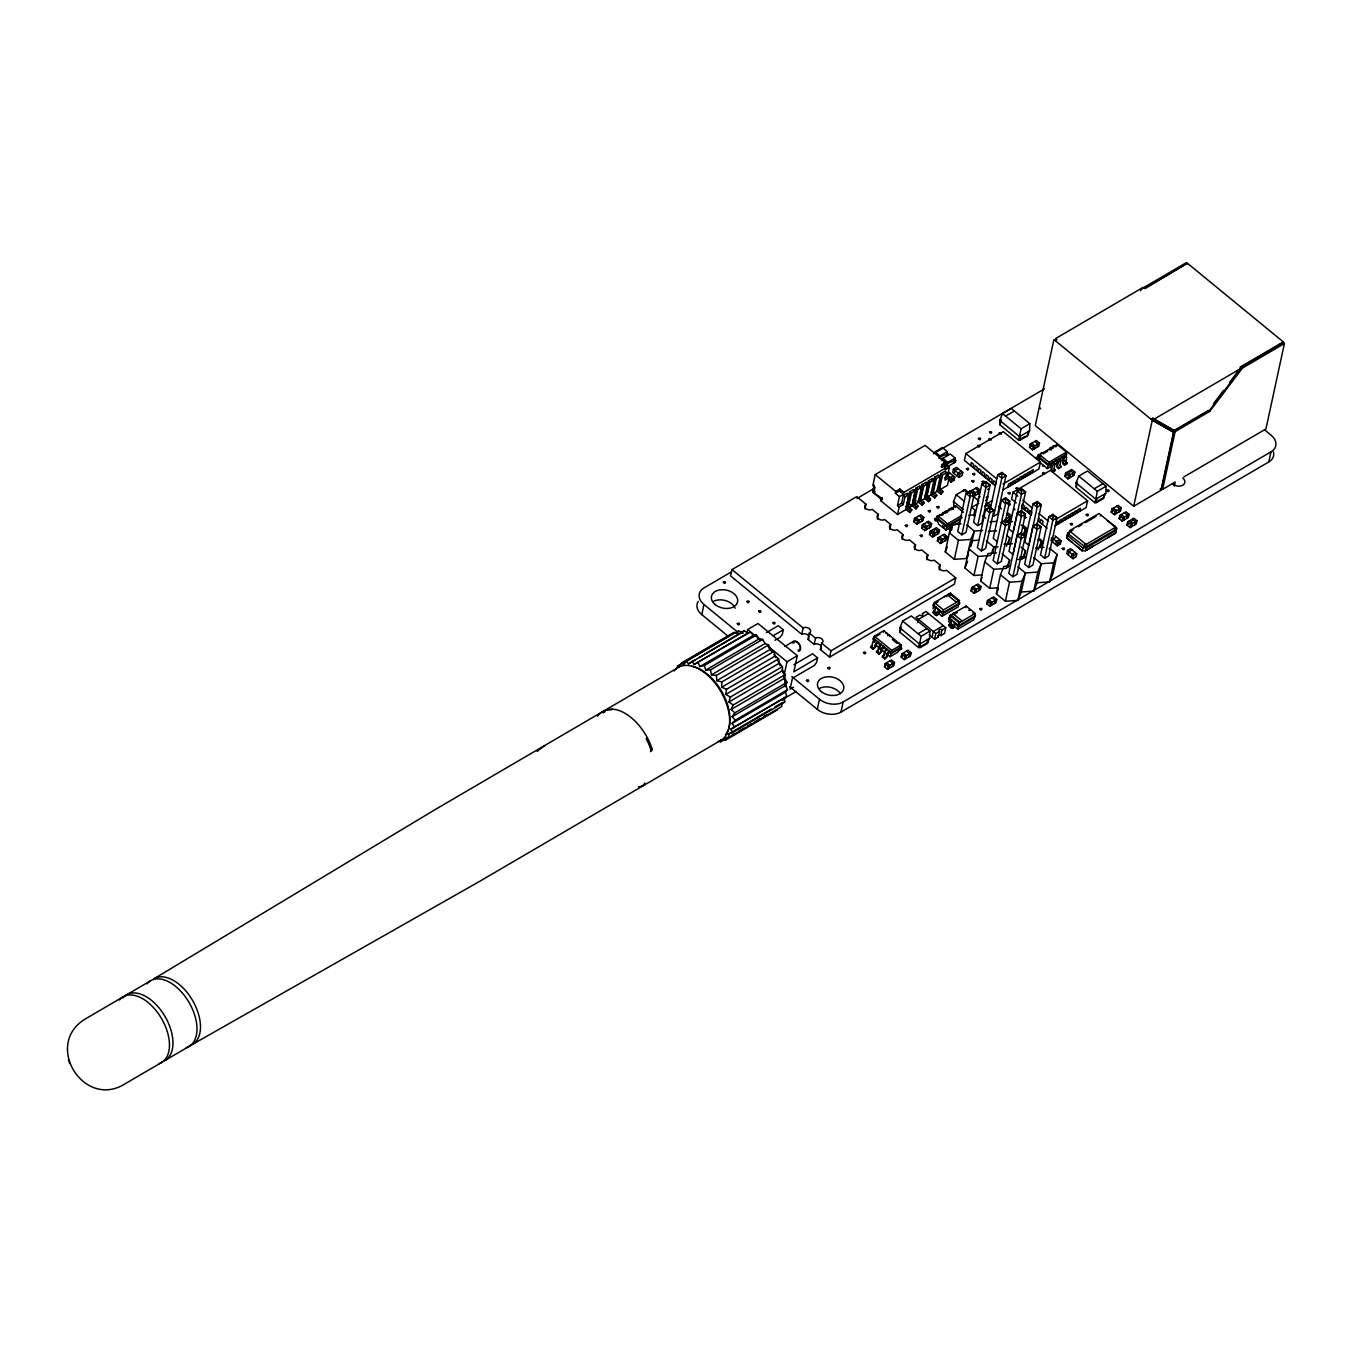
<?xml version="1.0" encoding="UTF-8"?>
<svg xmlns="http://www.w3.org/2000/svg" width="1352" height="1352" viewBox="0 0 1352 1352"><rect width="100%" height="100%" fill="white"/><g stroke="black" fill="none" stroke-linecap="round" stroke-linejoin="round"><path stroke-width="1.5" d="M944.338 596.891L945.285 595.843L946.924 596.688M1040.195 407.881L1040.533 408.828M1044.758 473.741C1043.761 470.192 1040.246 475.025 1044.42 474.113M1053.394 447.005L1054.34 445.974L1055.963 446.819M778.617 658.83L726.531 689.283L721.681 687.255L721.816 681.966L773.902 651.529L775.321 655.906L778.617 658.83L779.411 663.105L782.453 666.62L782.588 670.609L785.275 674.563L784.735 678.129L786.948 682.371L785.749 685.38L732.108 716.746L735.336 720.193L787.422 689.757L785.749 685.38M1059.782 461.1L1058.869 458.598L1059.681 459.274A2.231 1.301 59.7 0 1 1060.728 461.742L1060.053 464.919M1065.697 457.635L1064.801 455.134L1065.613 455.81A2.231 1.301 59.7 0 1 1066.643 458.277L1065.967 461.522M970.06 610.394L968.742 610.208M947.329 451.602C948.479 456.52 943.172 453.41 939.032 458.396L939.944 455.928L947.329 451.602L942.378 447.546L934.992 451.855L939.944 455.928M955.188 458.058C956.337 462.959 951.031 459.849 946.89 464.834L946.687 465.781L947.803 462.367L955.188 458.058L950.236 454.002L940.941 459.477M920.847 646.408L927.455 642.538L929.652 638.245L929.923 631.147L911.366 615.92L902.629 621.024L899.874 627.852L900.162 632.415L918.718 647.642L919.985 644.329M1019.898 436.865L1019.881 440.329L1027.368 435.952L1029.565 430.798L1029.818 423.683L1011.262 408.473L1002.542 413.577L999.787 420.387L1000.074 424.95L1018.631 440.177L1025.238 436.324M1105.801 493.311L1106.054 486.213L1087.498 470.986L1078.761 476.09L1076.006 482.917L1076.293 487.48L1094.867 502.707L1103.587 497.604L1105.801 493.311L1095.813 499.158L1094.867 502.707M787.422 689.757L785.63 692.072L786.678 696.415L784.363 697.97L784.751 702.094L781.98 702.82L781.71 706.589L729.624 737.026L724.959 737.82L725.585 740.152L777.67 709.699M1005.466 519.962L1009.572 523.325L1005.432 525.742L1001.325 522.379L1005.466 519.962L1005.432 525.742L997.184 563.852L993.095 560.488L1005.584 503.603L1005.618 497.823L1001.477 500.24L993.23 538.35L997.337 541.713M1021.47 488.579L1021.436 494.359L1013.206 532.468L1009.099 529.105L1017.346 490.996L1021.47 488.579L1025.576 491.942L1021.233 512.002M1021.335 510.718L1021.301 516.498L1013.054 554.607L1008.947 551.244L1017.194 513.135L1021.335 510.718L1025.424 514.081L1021.098 534.141M1037.187 501.457L1037.153 507.253L1028.923 545.363L1024.816 542L1033.063 503.873L1037.187 501.457L1041.293 504.82L1036.95 524.897M1052.904 514.351L1052.87 520.131L1044.64 558.258L1040.533 554.895L1048.78 516.768L1052.904 514.351L1057.011 517.715L1048.763 555.841L1044.64 558.258M782.453 666.62L730.384 697.057L725.77 694.455L726.531 689.283M950.186 531.42L950.878 528.176A2.231 1.301 59.7 0 0 949.831 525.708L949.019 525.032L949.831 532.35M1051.619 469.904L1052.295 466.66A2.231 1.301 59.7 0 0 1051.264 464.209L1050.453 463.516L1051.535 471.121M1054.121 468.451L1054.797 465.206A2.231 1.301 59.7 0 0 1053.766 462.739L1052.938 462.063L1052.735 463.009M1057.551 466.44L1058.227 463.195A2.231 1.301 59.7 0 0 1057.196 460.745L1056.368 460.052L1056.166 460.998C1059.207 462.705 1054.408 467.184 1058.548 468.536L1061.033 467.082L1060.137 465.223M1063.466 462.975L1064.159 459.731A2.231 1.301 59.7 0 0 1063.111 457.28L1062.3 456.587L1062.097 457.534C1065.139 459.241 1060.374 463.719 1064.463 465.071L1066.965 463.618L1066.069 461.759M1065.038 460.728L1066.965 463.618M887.064 633.97L887.098 633.801A2.231 0.963 -50.6 0 0 886.05 633.226L885.881 633.311M889.548 635.998L889.565 635.829A2.231 0.963 -50.6 0 0 888.517 635.254L887.689 635.727M898.827 643.62L898.843 643.451A2.231 0.963 -50.6 0 0 897.796 642.876M900.635 648.707L901.328 645.479A2.231 0.963 -50.6 0 0 900.28 644.904L899.452 645.377M933.978 611.053L936.176 607.149L935.297 608.738M937.697 614.112C940.789 603.685 938.93 622.309 933.117 612.54L933.809 611.307M949.696 623.948L951.892 620.044L951.335 621.21M953.413 626.99C956.557 616.495 954.63 635.271 948.834 625.435L949.527 624.202M933.032 608.822L934.401 602.502L950.405 593.139L959.481 600.575L943.459 609.938L942.091 616.275L936.801 611.898M975.198 613.47L959.176 622.833L957.808 629.153L948.749 621.717L950.118 615.397L966.122 606.034L975.198 613.47L973.829 619.808L957.808 629.153M874.152 642.318L873.172 638.955L874.389 636.184L883.769 630.691L901.125 644.938L891.745 650.413L890.106 656.683L876.181 645.259M961.559 515.619L947.566 523.799L945.927 530.068L938.508 523.985L937.037 518.948L938.254 516.177L955.746 505.935L963.503 512.307M1066.474 452.075L1048.983 462.3L1047.361 468.569L1039.925 462.468L1038.471 457.449L1039.671 454.661L1057.179 444.436L1066.474 452.075L1066.458 454.982L1064.125 457.956M929.923 631.147L921.185 636.251L918.718 647.642M973.693 515.822L974.826 509.941L971.733 507.406L978.713 503.333M1029.818 423.683L1021.098 428.804L1018.631 440.177M1106.054 486.213L1097.317 491.317L1095.813 499.158L1076.006 482.917L1077.257 482.174M603.347 712.977L603.752 711.101M604.581 712.25L604.986 710.375A42.233 24.623 59.7 0 1 652.137 749.059L651.732 750.935M650.481 751.661L650.887 749.785A42.233 24.623 59.7 0 0 646.205 738.682L647.456 737.955M638.381 786.83A42.233 24.623 59.7 0 0 643.13 785.664L644.786 783.062M727.815 635.964L701.789 614.619L703.97 604.496A16.934 11.61 12.2 0 1 704.071 587.866L731.381 571.913M731.973 569.598L803.139 627.97A4.445 3.042 12.2 0 1 809.341 628.68A4.445 3.042 12.2 0 1 809.324 633.057L815.51 638.127A4.445 3.042 12.2 0 1 821.729 638.837A4.445 3.042 12.2 0 1 821.695 643.197L820.326 649.518L829.604 657.14L954.377 584.182L955.746 577.862L946.468 570.257A4.445 3.042 12.2 0 1 940.248 569.53A4.445 3.042 12.2 0 1 940.282 565.17L934.097 560.1A4.445 3.042 12.2 0 1 927.878 559.39A4.445 3.042 12.2 0 1 927.911 555.03L921.709 549.943A4.445 3.042 12.2 0 1 915.507 549.233A4.445 3.042 12.2 0 1 915.524 544.873L909.338 539.803A4.445 3.042 12.2 0 1 903.136 539.093A4.445 3.042 12.2 0 1 903.153 534.716L896.967 529.646A4.445 3.042 12.2 0 1 890.748 528.936A4.445 3.042 12.2 0 1 890.782 524.576L884.597 519.489A4.445 3.042 12.2 0 1 878.377 518.779A4.445 3.042 12.2 0 1 878.411 514.419L872.209 509.349A4.445 3.042 12.2 0 1 866.007 508.639A4.445 3.042 12.2 0 1 866.024 504.262L856.745 496.657L731.973 569.598L730.604 575.935L801.77 634.308A4.445 3.042 12.2 0 1 809.104 636.522M746.845 633.547L747.724 629.525L758.016 623.509L797.308 655.737L793.827 671.809L817.588 657.9L812.586 653.793L793.911 664.711M766.415 632.618L778.296 625.672L783.315 629.778L782.335 634.341L780.053 637.333L775 640.29M783.535 677.825L786.999 661.753L797.308 655.737M801.77 634.308L803.139 627.97M821.492 646.678A4.445 3.042 12.2 0 0 814.141 644.448L807.955 639.378L809.324 633.057M814.141 644.448L815.51 638.127M817.588 657.9L816.608 662.463L814.327 665.454L792.424 678.248L790.075 689.131L793.455 687.171M1273.449 451.872A16.934 11.61 12.2 0 1 1268.818 461.945L840.978 712.082A16.934 11.61 12.2 0 1 817.301 709.361L819.481 699.237L791.833 676.558M829.604 657.14L830.973 650.819L955.746 577.862M865.01 509.011L866.024 504.262M941.55 466.271L945.285 464.074L945.69 462.266L925.123 445.399L875.217 474.586L872.834 485.655L874.997 487.43L873.899 492.483L881.014 498.33L880.541 500.544L897.559 514.487L905.756 509.704L909.676 491.824L913.597 489.525L915.27 490.911L911.349 493.193L908.071 508.352M881.014 498.33L882.264 497.587L881.808 499.682L872.648 492.162L874.203 485.013M873.122 491.824L873.916 488.19M874.051 488.224L872.648 492.162M877.38 519.168L878.411 514.419M840.978 712.082L843.158 701.958L1270.998 451.822A16.934 11.61 12.2 0 0 1271.1 435.209L1264.593 429.868M899.452 496.59L903.558 494.19L903.947 492.382L899.874 489.035L895.784 491.435L895.379 493.26L899.452 496.59L897.508 505.547L899.198 506.915L897.559 514.487M889.751 529.308L890.782 524.576M899.114 491.148L900.584 491.756M895.362 493.345L899.486 490.86L899.874 489.035M897.508 505.547L901.615 503.147L903.254 495.576L907.361 493.176L909.034 494.545L904.927 496.945L903.288 504.516L899.198 506.915M874.541 647.405L875.2 644.397A2.231 0.963 -50.6 0 1 876.89 642.065L877.718 641.575L875.302 647.355L873.054 649.264L870.57 647.236L871.888 645.631M872.074 645.36L872.767 642.183A2.231 0.963 -50.6 0 1 874.406 640.037L875.234 639.53L873.662 641.761M873.054 649.264L874.372 647.659M905.739 509.248L909.778 512.56L910.149 510.853L906.296 506.763L908.612 496.083L910.302 495.085L908.933 493.97L907.243 494.95L908.612 496.083M906.296 506.763L907.986 505.783L910.302 495.085M880.406 652.272L881.115 649.028A2.231 0.963 -50.6 0 1 882.755 646.881L883.583 646.391L881.183 652.171L878.935 654.081L876.451 652.053L877.769 650.447M907.75 508.521L907.986 505.783M877.955 650.194L878.648 647A2.231 0.963 -50.6 0 1 880.287 644.853L881.115 644.363L878.884 649.67M902.122 539.465L903.153 534.716M878.935 654.081L880.253 652.492M910.623 504.499L916.014 508.91L916.386 507.203L912.532 503.113L914.848 492.432L916.538 491.435L915.169 490.32L913.479 491.3M909.372 507.575L911.992 506.054L915.912 488.173L919.833 485.875L921.506 487.261L918.228 502.403L914.307 504.702M906.601 507.017L908.291 506.037L911.839 509.856L909.778 512.56M912.532 503.113L914.222 502.133L916.538 491.435M914.374 503.164L914.222 502.133M914.712 502.809L917.586 489.542L921.506 487.261M886.287 657.089L886.996 653.861A2.231 0.963 -50.6 0 1 888.636 651.698L889.464 651.208L887.047 657.004L884.799 658.914L882.332 656.886L883.65 655.281M883.819 655.01L884.529 651.833A2.231 0.963 -50.6 0 1 886.168 649.67L886.996 649.18L885.425 651.41M913.766 521.602L914.459 518.441L920.695 514.791L923.788 517.343L923.095 520.503L916.859 524.153L913.766 521.602L915.338 520.689M921.32 488.309L922.148 484.523L926.069 482.225L927.742 483.61L924.464 498.753L920.543 501.051M884.799 658.914L886.118 657.309M912.837 503.367L914.543 502.386L918.076 506.206L916.014 508.91M916.859 500.848L922.25 505.276L922.622 503.552L918.768 499.48L920.458 498.482L922.774 487.785L921.405 486.669L919.715 487.666L921.084 488.782L922.774 487.785M884.495 666.789L885.188 663.629L891.424 659.979L894.517 662.514L893.824 665.674L887.588 669.324L884.495 666.789L886.202 665.252M920.239 501.237L923.822 485.909L927.742 483.61M916.859 524.153L917.552 520.976L923.788 517.343M918.431 523.241L919.106 520.064L916.014 517.529M887.588 669.324L888.281 666.164L894.517 662.514M926.745 488.461L928.385 480.873L932.305 478.591L933.978 479.96L930.058 482.258L926.779 497.401L930.717 495.102L934.621 477.239L938.542 474.941L940.215 476.31L936.294 478.608L933.438 491.858M920.458 498.482L924.312 502.572L922.25 505.276M914.51 549.622L915.524 544.873M889.16 668.412L889.836 665.252L886.743 662.717M924.447 498.313L928.503 501.626L928.858 499.902L925.005 495.829L926.712 494.832L929.01 484.151L927.641 483.019L925.951 484.016M926.847 495.88L926.712 494.832M921.54 521.416L922.233 518.255L919.14 515.703M921.625 528.057L922.317 524.897L928.554 521.247L931.646 523.782L930.953 526.942L924.717 530.592L921.625 528.057L923.196 527.145M892.269 666.587L892.962 663.426L889.869 660.891M928.503 501.626L930.548 498.922L927.016 495.085L925.326 496.083M930.683 494.663L934.739 497.975L935.111 496.252L931.258 492.179L932.948 491.182L935.246 480.501L933.894 479.368L932.204 480.366L933.556 481.481L935.246 480.501M924.717 530.592L925.41 527.432L931.646 523.782M933.083 492.229L932.948 491.182M900.364 646.222L899.942 649.856L901.649 649.061L900.618 647.101M926.289 529.68L926.965 526.519L923.872 523.985M890.106 656.683L897.593 652.306L901.108 647.845L901.125 644.938M901.142 657.055L901.818 653.895L908.054 650.261L911.147 652.796L910.471 655.957L904.234 659.607L901.142 657.055L902.697 656.159M945.285 464.074L949.357 467.403L947.431 476.36L949.104 477.746L944.997 480.146L946.637 472.558L944.963 471.189L940.857 473.589L936.953 491.469L933.015 493.75M929.399 527.855L930.091 524.694L926.999 522.159M937.257 491.283L937.798 488.782L939.488 487.802L943.037 491.621L940.975 494.325L936.936 491.013M931.562 492.432L933.252 491.435L936.801 495.271L934.739 497.975M940.975 494.325L941.347 492.618L937.494 488.528L939.184 487.548L941.499 476.85L940.13 475.735L938.44 476.715L939.809 477.831L941.499 476.85M938.947 490.286L939.184 487.548M929.483 534.496L930.176 531.336L936.412 527.686L939.505 530.221L938.812 533.398L932.576 537.031L929.483 534.496L931.055 533.584M946.637 472.558L942.53 474.958L939.268 490.117L947.465 485.317L949.104 477.746M904.234 659.607L904.911 656.43L911.147 652.796M936.987 518.357L937.189 517.393L934.486 519.81C937.849 524.475 936.159 514.825 938.913 517.85L937.037 518.948L946.941 527.077L960.664 519.05M945.69 462.266L941.583 464.649L945.656 467.995L945.251 469.803L949.357 467.403M926.881 559.762L927.911 555.03M905.789 658.694L906.482 655.534L903.389 652.982M935.973 519.692L936.666 516.515A2.231 1.301 59.7 0 1 938.288 516.244L938.474 516.38M932.576 537.031L933.269 533.871L939.505 530.221M934.3 531.133L934.857 528.598L937.95 531.133L937.257 534.31M934.147 536.119L934.823 532.958L931.731 530.423M908.916 656.869L909.592 653.709L906.499 651.157M917.738 622.714L918.464 619.351L928.452 613.504M953.904 460.762L953.751 459.122M942.902 514.892L943.104 513.929L940.62 515.399M937.342 540.952L938.034 537.792L944.271 534.141L947.363 536.676L946.67 539.837L940.434 543.487L937.342 540.952L938.913 540.039M953.43 469.195L952.754 472.355L958.94 477.442L962.049 475.617L962.742 472.44L956.557 467.37L953.43 469.195L959.616 474.265L958.94 477.442M953.261 475.803L950.152 477.628L949.459 480.805L951.014 482.072L951.69 478.895L954.816 477.087L948.631 472M947.144 466.896L955.458 462.046L955.644 460.322L954.782 460.846M954.292 473.623L954.985 470.462L958.095 468.637M940.434 543.487L941.127 540.327L947.363 536.676M951.014 482.072L954.14 480.247L954.816 477.087M942.006 542.575L942.682 539.414L939.589 536.879M919.343 647.27L920.306 642.842M957.385 476.157L958.078 472.997L961.188 471.172M945.116 540.749L945.808 537.589L942.716 535.054M939.251 569.919L940.282 565.17M953.261 509.467L952.636 507.862A2.231 1.301 59.7 0 0 951.014 508.132L950.963 508.284M1003.116 489.897L1038.944 468.941L1040.432 462.114L1003.302 431.66L965.869 453.545L964.398 460.373L995.207 485.655L995.866 482.613L993.636 480.788L992.976 483.83M968.15 555.131L966.781 558.46L954.326 559.356L945.268 551.92L949.374 532.857L952.788 524.508L961.086 523.917M927.472 639.952L927.455 643.4L919.968 647.777M951.554 530.221L952.366 526.418M927.455 643.4L928.418 638.972M932.086 637.215L933.319 631.519L943.307 625.689M936.818 615.582L937.511 614.349M970.702 465.561L971.361 462.519L973.592 464.344L972.933 467.386M929.128 634.781L934.57 639.242L935.804 633.564L939.539 631.367A1.774 1.217 12.2 0 1 939.556 629.626A1.774 1.217 12.2 0 1 942.04 629.914L945.775 627.717L925.985 611.476L922.233 613.673A1.774 1.217 12.2 0 1 922.233 615.413A1.774 1.217 12.2 0 1 919.732 615.126L915.997 617.306L935.804 633.564M954.326 559.356L958.45 540.31L949.374 532.857M974.42 468.603L975.079 465.561L977.31 467.386L976.651 470.428M934.57 639.242L938.305 637.062L939.539 631.367M961.83 534.851L970.06 496.725L970.094 490.945L965.97 493.362L957.723 531.488L961.83 534.851L965.97 532.434L974.201 494.308L970.094 490.945M938.305 637.062A1.774 1.217 12.2 0 1 938.322 635.322A1.774 1.217 12.2 0 1 940.806 635.609L942.04 629.914M978.138 471.645L978.78 468.603L981.011 470.428L980.352 473.47M973.761 493.632L973.085 496.792L979.321 493.142L980.014 489.982L976.921 487.447L970.668 491.097L973.761 493.632L980.014 489.982M945.775 627.717L944.541 633.412L940.806 635.609M974.64 495.88L975.333 492.719L972.24 490.185M981.839 474.687L982.498 471.645L984.729 473.487L984.07 476.512M977.766 494.055L978.442 490.894L975.35 488.359M977.851 500.713L978.527 497.536L980.099 496.623M966.781 558.46L970.905 539.414L974.302 531.066L982.617 530.457M982.279 574.887L973.964 575.479L964.906 568.026L969.029 548.963L972.426 540.631L978.662 540.175M952.535 628.477L953.228 627.243M985.557 477.729L986.216 474.704L988.447 476.529L987.788 479.554M971.006 546.309L974.302 531.066L966.748 524.846M942.091 616.275L958.112 606.913L959.481 600.575M977.699 525.607L985.929 487.48L985.963 481.701L981.839 484.117L973.592 522.244L977.699 525.607L981.822 523.19L990.07 485.064L985.963 481.701M989.275 480.788L989.918 477.746L992.148 479.571L991.489 482.613M973.964 575.479L978.087 556.416L969.029 548.963M971.006 590.824L971.699 587.664L977.935 584.013L981.028 586.548L980.335 589.709L974.099 593.359L971.006 590.824L972.696 589.269M981.467 550.957L989.715 512.847L989.748 507.068L985.608 509.484L977.378 547.594L981.467 550.957L985.608 548.54L993.855 510.431L989.748 507.068M990.323 508.977L997.692 474.873L1001.832 472.456L1005.939 475.82L997.692 513.946L993.551 516.363L1001.798 478.236L1001.832 472.456M974.099 593.359L974.792 590.199L981.028 586.548M975.654 592.446L976.347 589.286L973.254 586.751M997.996 587.765L989.681 588.373L980.622 580.921L984.746 561.857L988.143 553.509L996.458 552.917M978.78 590.621L979.456 587.461L976.364 584.926M992.723 552.883L993.957 547.171L986.402 540.969M1007.882 487.109L1008.541 484.067L1010.789 482.765L1010.13 485.79M1019.881 440.329L1020.219 435.395M1011.634 484.929L1012.276 481.887L1014.524 480.568L1013.865 483.61M989.681 588.373L993.804 569.31L984.746 561.857M986.723 603.719L987.416 600.542L993.652 596.908L996.745 599.443L996.052 602.603L989.816 606.254L986.723 603.719L988.278 602.806M1005.381 521.247L1009.707 501.186L1005.618 497.823M1005.432 522.852L1005.82 521.078L1009.572 523.325L1001.325 561.435L997.184 563.852M1006.209 521.044L1006.767 518.509M1055.033 525.793L1086.095 507.625L1087.583 500.781L1050.453 470.344L1013.02 492.212L1011.549 499.057L1016.282 502.927M1015.369 482.732L1016.028 479.69L1018.276 478.388L1017.617 481.413M989.816 606.254L990.509 603.093L996.745 599.443M1009.2 519.844L1009.876 516.684L1006.784 514.149L1008.355 513.236L1011.448 515.771L1010.755 518.931L1006.074 521.669M1027.368 435.952L1028.314 431.525M991.371 605.341L992.064 602.181L988.971 599.629M1019.121 480.552L1019.763 477.51L1022.011 476.191L1021.351 479.233M1017.836 566.741L1025.391 572.961L1021.267 592.024L1017.87 600.356L1005.398 601.268L996.339 593.815L1000.463 574.752L1003.86 566.403L1010.096 565.964M994.497 603.516L995.173 600.356L992.081 597.821M1008.575 543.639L1009.809 537.927L1006.801 535.443M1022.856 478.355L1023.515 475.312L1025.762 474.011L1025.103 477.036M1029.48 447.326L1030.173 444.166L1036.409 440.515L1039.502 443.067L1038.809 446.228L1032.573 449.861L1029.48 447.326L1031.052 446.413M1021.436 491.469L1021.825 489.694L1025.576 491.942L1021.436 494.359L1017.346 490.996L1021.825 489.694M1026.607 476.174L1027.25 473.132L1029.497 471.814L1028.838 474.856M1032.573 449.861L1033.266 446.701L1039.502 443.067M1008.017 567.688L1009.674 560.066L1002.119 553.864M1034.145 448.965L1034.821 445.788L1031.728 443.253M1021.301 513.608L1021.673 511.833L1025.424 514.081L1021.301 516.498L1017.194 513.135L1021.673 511.833M1030.342 473.977L1031.001 470.935L1033.249 469.634L1032.59 472.659M1023.802 509.096L1024.461 506.07L1022.23 504.245L1021.571 507.27L1031.221 515.197L1031.88 512.154L1029.649 510.329L1028.99 513.371M1037.254 447.14L1037.947 443.963L1034.855 441.428M1035.919 458.294L1038.606 455.894L1039.485 457.737M1005.398 601.268L1009.522 582.205L1000.463 574.752M1025.289 510.312L1025.931 507.287L1028.162 509.113L1027.503 512.154M1037.39 458.176L1038.099 454.999A2.231 1.301 59.7 0 1 1039.722 454.728L1039.891 454.863M1012.902 576.746L1021.149 538.637L1021.183 532.84L1017.042 535.274L1008.812 573.383L1012.902 576.746L1017.042 574.33L1025.289 536.22L1021.183 532.84M1024.444 534.395L1025.678 528.683L1021.149 524.965M1027.165 528.666L1025.593 529.578L1022.501 527.043L1024.072 526.131L1027.165 528.666L1026.472 531.826L1024.917 532.739M1023.886 558.444L1025.526 550.822L1020.997 547.087M1037.153 504.364L1037.542 502.572L1041.293 504.82L1037.153 507.253L1033.063 503.873L1037.542 502.572M1050.267 449.912L1050.47 448.965L1051.518 449.827M1017.87 600.356L1021.977 581.309L1025.391 572.961L1037.846 572.065L1041.243 563.716L1053.715 562.821L1057.112 554.472L1049.558 548.253M1039.299 518.238L1038.64 521.28L1047.09 528.21M1028.771 567.502L1037.018 529.376L1037.052 523.596L1032.911 526.012L1024.664 564.139L1028.771 567.502L1032.911 565.085L1041.141 526.959L1037.052 523.596M1040.127 522.497L1040.786 519.472L1043.017 521.297L1042.358 524.322M1055.321 469.6L1052.617 472L1055.118 470.547L1054.222 468.688M1040.161 547.29L1041.395 541.577L1038.387 539.093M1042.882 541.56L1042.189 544.721L1040.634 545.633L1041.31 542.473L1042.882 541.56L1039.789 539.009L1038.218 539.921M1058.548 468.536L1061.252 466.136M1021.267 592.024L1033.722 591.111L1037.846 572.065M1033.722 591.111L1037.136 582.763L1041.243 563.716L1033.705 557.497M1052.87 517.258L1053.259 515.467L1057.011 517.715L1052.87 520.131L1048.78 516.768L1053.259 515.467M1064.463 465.071L1067.167 462.671M1064.852 476.343L1065.528 473.183L1071.764 469.533L1074.857 472.068L1074.181 475.228L1067.945 478.878L1064.852 476.343L1066.407 475.431M1052.6 542.017L1053.276 538.856L1056.402 537.031M1057.281 524.475L1057.94 521.433L1055.692 522.751M1067.945 478.878L1068.621 475.718L1074.857 472.068M1058.785 523.596L1059.427 520.554L1061.675 519.252L1061.016 522.278M1069.669 472.963L1070.209 470.445L1073.302 472.98L1072.626 476.141M1069.5 477.966L1070.192 474.805L1067.083 472.27M1055.692 544.552L1056.368 541.392L1059.495 539.566M1057.923 542.659L1051.738 537.589L1051.045 540.749L1057.23 545.819L1057.923 542.659L1061.033 540.834L1054.847 535.764M1062.52 521.416L1063.179 518.374L1065.427 517.055L1064.768 520.097M1037.136 582.763L1049.591 581.867L1053.715 562.821M1057.112 554.472L1052.988 573.518L1049.591 581.867M1057.23 545.819L1060.357 543.994L1061.033 540.834M1066.272 519.219L1066.914 516.177L1069.162 514.875L1068.503 517.9M1076.936 483.661L1076.293 487.48M1070.007 517.039L1070.666 513.997L1072.913 512.678L1072.254 515.72M1085.318 550.619L1082.259 550.805L1066.559 537.927L1067.742 532.975L1073.049 529.883M1114.876 528.97L1114.977 529.798A2.028 1.386 12.2 0 1 1114.555 530.187L1085.977 546.884A2.028 1.386 12.2 0 1 1085.352 547.121L1069.026 534.462L1069.939 530.491L1098.517 513.777A2.028 1.386 12.2 0 1 1099.142 513.557L1115.569 527.027A2.028 1.386 12.2 0 1 1115.147 527.432L1086.569 544.129A2.028 1.386 12.2 0 1 1085.943 544.349L1069.516 530.88A2.028 1.386 12.2 0 1 1069.939 530.491M1073.758 514.842L1074.401 511.8L1076.648 510.498L1075.989 513.523M1067.455 550.467L1066.762 553.644L1072.947 558.714L1076.074 556.889L1076.75 553.728L1070.564 548.658L1067.455 550.467L1073.64 555.554L1072.947 558.714M1068.317 554.912L1068.993 551.751L1072.119 549.926M1077.493 512.662L1078.152 509.62L1080.4 508.301L1079.741 511.343M1071.409 557.447L1072.085 554.286L1075.212 552.461M1082.259 550.805L1082.868 548.05A3.397 2.332 12.2 0 1 1083.679 547.644L1086.078 548.016L1085.487 550.771L1115.552 533.195L1116.008 528.733A3.397 2.332 12.2 0 1 1116.735 528.243L1107.322 520.52M1084.186 546.901L1084.794 544.146M1085.977 546.884L1086.569 544.129M1095.475 502.336L1097.063 498.432M1096.1 502.86L1103.587 498.482L1104.55 494.055M1111.226 512.154L1111.902 508.994L1118.155 505.344L1121.247 507.879L1120.554 511.039L1114.318 514.689L1111.226 512.154L1112.781 511.242M1114.318 514.689L1114.994 511.529L1121.247 507.879M1115.873 513.777L1116.566 510.617L1113.473 508.082M1114.555 530.187L1115.468 526.198M1119 511.952L1119.676 508.791L1116.583 506.256M1115.552 533.195L1116.735 528.243M1119.084 518.593L1119.76 515.433L1126.013 511.783L1129.106 514.335L1128.413 517.495L1122.177 521.128L1119.084 518.593L1120.639 517.681M1122.177 521.128L1122.853 517.968L1129.106 514.335M1123.732 520.233L1124.425 517.055L1121.332 514.52M1126.858 518.408L1127.534 515.23L1124.441 512.695M1126.943 525.049L1127.619 521.889L1133.872 518.238L1136.964 520.773L1136.272 523.934L1130.035 527.584L1126.943 525.049L1128.497 524.137M1133.686 506.273L1152.276 420.252L1053.901 339.538L1035.294 425.576L1133.686 506.273L1161.368 490.083L1173.857 432.386L1151.042 419.238L1152.8 418.207L1174.634 430.815L1209.415 410.484L1241.373 368.166L1240.122 367.152L1283.302 341.904L1187.394 263.234L1144.214 288.483L1142.981 287.452L1055.659 338.524L1056.892 339.538L1055.135 340.569M1130.035 527.584L1130.711 524.424L1136.964 520.773M1187.259 263.877L1186.008 262.846L1143.978 287.435L1145.212 288.449L1187.394 263.234M1131.759 521.669L1132.3 519.151L1135.393 521.686L1134.717 524.846M1131.59 526.672L1132.283 523.511L1129.19 520.976M1161.368 490.083L1160.134 489.069L1161.385 488.342L1173.857 430.646L1208.434 410.416L1209.668 411.43L1242.37 368.133L1284.4 343.56L1283.302 341.904M1161.385 488.342L1162.619 489.356L1175.091 431.66L1209.668 411.43M1174.28 486.095L1175.158 482.022L1162.619 489.356M1284.4 343.56L1265.945 428.956L1183.896 476.918M1268.818 461.945L1270.998 451.822M884.749 654.503L882.332 656.886M883.363 632.178L883.769 630.691M955.34 507.422L955.746 505.935M1057.179 444.436L1056.774 445.923L1054.07 446.346A2.231 1.301 59.7 0 0 1052.447 446.616L1052.397 446.785M785.275 674.563L733.19 705.017L728.948 701.975L730.384 697.057M934.908 610.529L933.117 612.54M949.932 594.779L950.405 593.139M965.649 607.656L966.122 606.034M939.116 515.213L939.167 515.061A2.231 1.301 59.7 0 1 940.789 514.791L941.617 515.45M942.547 513.219L942.597 513.05A2.231 1.301 59.7 0 1 944.22 512.78L944.389 512.915M945.048 511.749L945.082 511.597A2.231 1.301 59.7 0 1 946.721 511.326L947.549 511.985L945.048 513.439M948.479 509.755L948.512 509.586A2.231 1.301 59.7 0 1 950.152 509.315L950.98 509.974M1049.896 448.239L1049.946 448.07A2.231 1.301 59.7 0 1 1051.569 447.799L1051.755 447.935M941.938 460.778L942.851 458.311L947.803 462.367M951.132 621.396L950.422 623.931M676.727 668.327L677.69 665.928L697.446 654.385M953.802 505.242L953.802 506.104L953.515 501.541L956.27 494.714L964.99 489.61L969.637 493.429M945.268 551.92L947.296 546.901M964.906 568.026L967.626 561.35M980.622 580.921L981.991 577.574M1006.412 546.276L1009.809 537.927M1009.674 560.066L1006.26 568.415L993.804 569.31M996.339 593.815L998.384 588.796M1022.957 535.358L1025.678 528.683M1025.526 550.822L1022.129 559.17L1017.971 559.475M1037.998 549.926L1041.395 541.577M786.948 682.371L734.863 712.825L731.094 709.496L733.19 705.017M737.144 633.327L733.815 632.364L681.746 662.818L679.245 666.975L677.69 665.928M872.631 645.664L870.57 647.236M732.108 716.746L734.863 712.825M1140.53 290.714L1142.981 287.452M1213.471 403.758L1223.526 390.441M1229.813 382.109L1241.119 367.119L1283.166 342.546M1067.455 537.251L1066.559 537.927M936.209 613.098L934.976 614.062M773.902 651.529L770.488 649.281L768.494 644.955L765.097 643.501L762.579 639.412L759.334 638.769L756.41 635.068L753.436 635.288L750.225 632.094L747.622 633.175L744.242 630.64L742.113 632.516L738.699 630.725L686.63 661.179L683.504 664.694L681.746 662.818M990.915 440.262C992.672 438.386 987.315 437.879 989.022 440.042M965.345 491.638C967.102 489.762 961.762 489.272 963.469 491.418M942.733 525.404L942.733 526.722L944.609 526.942M988.616 488.9L987.67 489.458M1014.676 508.724L1014.676 510.059M878.124 650.954L876.451 652.053M786.678 696.415L734.609 726.852L731.99 723.438L735.336 720.193M537.099 751.442L544.433 745.662L677.352 667.989M949.763 624.793L948.834 625.435M951.622 626.314L950.693 626.956M686.63 661.179L688.472 663.866L744.242 630.64M784.751 702.094L732.666 732.547L730.722 729.336L734.609 726.852M856.999 498.465L873.375 488.883M933.455 453.748L1044.521 388.818M873.899 492.483L875.15 491.756M1005.618 416.112L1014.355 411.008M946.924 454.39L947.786 453.883L946.4 452.734M947.076 454.525L947.938 454.018L947.448 455.472M1000.074 424.95L1001.038 419.661L999.787 420.387L1019.594 436.628L1029.565 430.798M880.541 500.544L882.433 499.31M954.934 460.964L955.796 460.457L954.258 459.19M953.363 463.043L955.458 462.046M903.947 492.382L945.656 467.995M927.32 485.131L929.01 484.151M950.169 473.268L947.059 475.093L951.69 478.895M944.693 477.966L947.431 476.36M959.616 474.265L962.742 472.44M919.09 499.733L920.78 498.736M907.682 508.825L909.372 507.828M913.918 505.175L915.608 504.178M920.154 501.524L921.844 500.527M926.39 497.874L928.08 496.894M932.626 494.224L934.317 493.243M938.863 490.573L940.553 489.593M910.149 510.853L911.839 509.856M916.386 507.203L918.076 506.206M922.622 503.552L924.312 502.572M928.858 499.902L930.548 498.922M935.111 496.252L936.801 495.271M941.347 492.618L943.037 491.621M701.046 652.289L729.776 635.491M1049.22 449.692L1050.47 448.965M1040.55 455.404L1038.674 456.486L1048.577 464.615L1066.66 454.035M1043.034 453.934L1047.716 451.196M1052.397 448.475L1053.647 447.732M544.433 745.662L434.347 810.051L153.351 979.169A38.059 22.173 59.7 0 1 193.353 1001.815A38.059 22.173 59.7 0 1 189.888 1045.569M946.535 511.935L949.036 510.464M939.116 516.903L937.24 518.002L947.144 526.114L962.117 517.36M952.214 509.248L953.464 508.521M688.472 663.866L695.638 659.692M699.204 657.596L742.113 632.516M612.355 709.158L611.104 709.885A42.233 24.623 59.7 0 0 597.55 716.104M122.339 997.32L85.565 1018.817C42.774 1044.183 83.976 1110.414 125.584 1083.51L162.358 1062.013M125.837 995.275L149.852 981.214M692.156 661.077L693.982 664.525L747.622 633.175M1002.998 483.999L1040.432 462.114M693.982 664.525L750.225 632.094M986.301 497.35L987.873 496.438L987.18 499.598L985.625 500.51M698.139 662.548L699.795 666.637L753.436 635.288M1042.392 466.254L1043.643 465.51M699.795 666.637L704.341 665.505L756.41 635.068M1066.458 454.982L1048.375 465.561L1038.471 457.449M992.638 500.341L986.385 503.992L989.478 506.527L991.05 505.614L987.957 503.079M1047.361 468.569L1062.942 459.443M704.341 665.505L705.693 670.136L759.334 638.769M945.927 530.068L951.132 527.027M954.596 524.998L959.785 521.957M705.693 670.136L710.51 669.848L762.579 639.412M773.124 635.744L783.315 629.778M710.51 669.848L711.456 674.851L765.097 643.501M998.925 507.693L1000.497 506.78M1152.8 418.207L1154.033 419.221L1241.373 368.166M711.456 674.851L716.408 675.408L768.494 644.955M716.408 675.408L716.847 680.647L770.488 649.281M784.735 646.493L793.489 641.372M1005.195 519.422L1011.448 515.771M721.681 687.255L775.321 655.906M725.77 694.455L779.411 663.105M728.948 701.975L782.588 670.609M1094.224 488.782L1102.962 483.678M650.887 749.785L652.137 749.059M731.094 709.496L784.735 678.129M1055.489 519.54L1087.583 500.781M876.704 636.065L880.034 634.122M938.136 601.657L933.083 604.614L942.986 612.743L959.836 602.891M731.99 723.438L785.63 692.072M730.722 729.336L784.363 697.97M165.857 1059.968L189.871 1045.924M783.704 698.781L796.243 691.447M1078.355 526.773L1081.887 524.711M1085.436 522.632L1096.049 516.43M937.511 609.82L942.783 613.69L959.616 603.837M900.162 632.415L901.125 627.108L899.874 627.852L919.681 644.093L929.652 638.245M729.624 737.026L728.339 734.187L771.265 709.09M774.831 707.012L781.98 702.82M721.748 739.798L478.76 881.859L193.37 1043.879M1066.779 538.113L1072.356 542.338M1049.169 548.912L1050.741 547.999M718.132 741.369L720.7 741.792L727.883 737.584M731.483 735.488L735.065 733.392M738.665 731.297L744.056 728.137M747.639 726.041L751.239 723.945M754.822 721.833L760.213 718.689M763.812 716.594L767.395 714.498M918.092 633.716L926.83 628.612M953.853 614.552L957.216 612.591M951.96 616.495L948.597 618.455L951.69 620.99M901.311 646.898L891.323 652.729L873.375 638.009M901.108 647.845L891.12 653.675L889.261 652.154M900.787 648.74L901.852 648.115M1082.039 550.636L1077.155 546.293M1086.078 548.016L1116.144 530.44M1073.64 555.554L1076.75 553.728M1093.177 546.056L1085.808 550.585M1107.525 537.657L1115.231 533.381M975.553 615.785L958.703 625.638L948.8 617.509M975.333 616.732L958.5 626.584L953.549 622.528M972.798 613.048L973.744 613.166M732.666 732.547L728.339 734.187M1001.224 434.229L998.993 433.062L1001.562 433.367M979.22 446.92C982.701 445.112 975.062 444.419 978.527 446.836M1001.325 522.379L1005.82 521.078M1024.106 516.464L1026.337 517.63L1024.106 517.782M984.509 506.02L990.746 505.563M968.64 515.264L974.876 514.808M990.171 521.821L996.407 521.365M1006.243 521.973L1012.462 521.534M988.295 531.37L996.61 530.778M1021.96 534.868L1026.1 534.581M958.45 540.31L970.905 539.414M1004.012 544.264L1012.327 543.673M998.114 546.867L993.957 547.171L990.543 555.52L978.087 556.416M1035.598 547.915L1043.896 547.323M1019.729 557.159L1025.965 556.703M1009.522 582.205L1021.977 581.309M725.585 740.152L720.7 740.085L720.7 741.792M949.932 595.421L948.31 594.086L950.878 594.373M721.816 681.966L716.847 680.647M955.171 613.301L953.278 613.081L953.261 614.399M1154.033 419.221L1174.634 430.815M1152.276 420.252L1173.857 432.386M1067.742 532.975L1067.877 534.682A3.397 2.332 12.2 0 1 1067.167 535.172L1082.868 548.05M1042.223 453.275L1042.392 453.41A2.231 1.301 59.7 0 0 1040.584 453.545M1037.17 458.21L1036.122 457.348M1037.001 459.19C1039.587 460.964 1037.795 453.495 1040.347 456.351M935.736 519.726L934.688 518.864M1241.119 367.119L1242.37 368.133M1173.857 430.646L1175.091 431.66M1063.618 463.263L1064.683 464.125M1002.542 413.577L1021.098 428.804M1078.761 476.09L1097.317 491.317M1111.902 508.994L1114.994 511.529M1119.76 515.433L1122.853 517.968M1127.619 521.889L1130.711 524.424M1030.173 444.166L1033.266 446.701M1057.703 466.727L1058.751 467.589M1065.528 473.183L1068.621 475.718M1039.671 454.661L1048.983 462.3M1054.036 469.651L1055.118 470.547M1051.772 470.192L1052.819 471.054M965.869 453.545L996.542 478.709M1013.02 492.212L1017.87 496.184M1022.703 500.172L1032.387 508.115M1038.843 513.405L1048.527 521.348M1058.802 542.727L1060.357 543.994M943.645 462.164L946.89 464.834M944.271 465.02L945.656 466.17M941.533 466.339L942.631 467.251M941.195 466.474L942.293 467.37M952.585 478.98L954.14 480.247M972.73 495.964L978.916 501.034M940.857 473.589L942.53 474.958M956.27 494.714L963.993 501.068M934.621 477.239L936.294 478.608M928.385 480.873L930.058 482.258M953.515 501.541L963.418 509.653M922.148 484.523L923.822 485.909M915.912 488.173L917.586 489.542M926.475 497.587L930.193 500.629M909.676 491.824L911.349 493.193M938.254 516.177L947.566 523.799M899.486 490.86L903.542 494.274M903.254 495.576L904.927 496.945M875.217 474.586L895.784 491.435M910.318 504.685L911.992 506.054M901.615 503.147L903.288 504.516M914.459 518.441L917.552 520.976M922.317 524.897L925.41 527.432M930.176 531.336L933.269 533.871M938.034 537.792L941.127 540.327M877.854 495.559L880.913 498.06M971.699 587.664L974.792 590.199M987.416 600.542L990.509 603.093M949.594 593.612L958.669 601.048M947.431 594.88L956.506 602.316M953.092 613.656L962.168 621.092M950.929 614.923L959.988 622.359M934.401 602.502L943.459 609.938M950.118 615.397L959.176 622.833M932.88 605.561L935.973 608.113M933.995 610.952L937.713 613.994M949.712 623.83L953.43 626.889M933.319 611.594L937.037 614.636M949.036 624.489L952.737 627.531M902.629 621.024L921.185 636.251M892.337 639.53L896.967 643.349M901.818 653.895L904.911 656.43M874.389 636.184L891.745 650.413M873.172 638.955L880.913 645.31M883.38 647.338L886.794 650.126M870.772 646.29L873.257 648.318M876.654 651.106L879.138 653.134M882.535 655.923L885.019 657.968M885.188 663.629L888.281 666.164M821.695 643.197L830.973 650.819M747.724 629.525L760.297 639.834M768.156 646.29L786.999 661.753M703.97 604.496L738.141 632.516M789.636 686.681L817.301 709.361M998.486 506.358L1001.511 508.842M982.617 515.602L985.642 518.086M952.163 525.269L951.521 523.562L952.332 524.255A2.231 1.301 59.7 0 1 953.008 525.168M1068.942 534.378L1068.925 533.634A2.028 1.386 12.2 0 1 1069.347 533.246M69.222 1062.148L69.594 1063.416M68.428 1059.326L68.901 1060.999M843.158 701.958A16.934 11.61 12.2 0 1 819.481 699.237M1182.814 478A7.351 5.036 12.2 0 1 1182.763 485.199A7.351 5.036 12.2 0 1 1172.505 484.016M701.789 614.619A16.934 11.61 12.2 0 1 698.223 601.387M713.062 601.606A13.334 9.143 12.2 0 1 735.082 608.282M819.143 688.624A13.334 9.143 12.2 0 1 840.403 693.711M1101.035 515.365A3.397 2.332 12.2 0 1 1100.224 515.788M821.475 648.267A4.445 3.042 12.2 0 1 820.326 649.518M809.104 638.127A4.445 3.042 12.2 0 1 807.955 639.378M792.525 642.944A5.645 3.295 59.7 0 1 798.914 643.89A5.645 3.295 59.7 0 1 798.322 651.326M795.01 641.558A4.766 2.772 59.7 0 1 800.097 645.715A4.766 2.772 59.7 0 1 798.102 650.092M793.776 643.096A4.766 2.772 59.7 0 1 794.215 642.099M119.466 999.99A38.059 22.173 59.7 0 1 160.651 1017.076A38.059 22.173 59.7 0 1 158.877 1063.703M122.964 997.945A38.059 22.173 59.7 0 1 164.15 1015.031A38.059 22.173 59.7 0 1 162.358 1061.658M146.979 983.901A38.059 22.173 59.7 0 1 188.181 1000.987A38.059 22.173 59.7 0 1 186.39 1047.614M644.38 784.937A42.233 24.623 59.7 0 1 642.082 785.698M757.543 638.178A40.695 23.711 59.7 0 1 760.906 640.459M768.528 647.473A40.695 23.711 59.7 0 1 771.857 651.461M782.014 669.899A40.695 23.711 59.7 0 1 783.078 673.127M783.94 676.355A40.695 23.711 59.7 0 1 785.292 686.63A41.473 24.167 59.7 0 0 784.971 682.523M740.119 633.395A41.473 24.167 59.7 0 1 743.144 633.209M773.969 654.672A41.473 24.167 59.7 0 1 775.93 657.697M777.738 660.841A41.473 24.167 59.7 0 1 780.138 665.691M783.839 697.48A41.473 24.167 59.7 0 1 782.588 700.437M674.158 670.964A42.233 24.623 59.7 0 1 719.213 688.878A42.233 24.623 59.7 0 1 719.247 741.166M692.275 666.35A40.695 23.711 59.7 0 1 724.013 695.79A40.695 23.711 59.7 0 1 725.483 734.744M723.337 582.087C725.044 585.974 727.258 579.89 723.337 582.087M737.313 623.593C739.02 627.48 741.234 621.396 737.313 623.593M746.912 601.42C748.619 605.307 750.833 599.223 746.912 601.42M758.709 611.087C760.415 614.974 762.629 608.89 758.709 611.087M772.854 622.697C774.561 626.584 776.775 620.5 772.854 622.697M806.468 680.326C808.175 684.213 810.389 678.129 806.468 680.326M827.863 667.82C829.57 671.69 831.784 665.623 827.863 667.82M863.472 652.509C865.195 656.396 867.392 650.312 863.472 652.509M905.282 525.404C906.989 529.274 909.203 523.207 905.282 525.404M920.222 535.426C921.929 539.313 924.143 533.229 920.222 535.426M928.266 510.853C929.973 514.74 932.187 508.656 928.266 510.853M936.97 506.865C938.677 510.752 940.891 504.668 936.97 506.865M966.41 468.671C968.116 472.558 970.33 466.491 966.41 468.671M971.868 480.94C973.575 484.827 975.789 478.743 971.868 480.94M972.696 473.842C974.403 477.712 976.617 471.645 972.696 473.842M978.426 438.47C980.132 442.357 982.346 436.273 978.426 438.47M979.794 608.789C981.518 612.676 983.715 606.592 979.794 608.789M982.127 481.565C983.833 485.452 986.047 479.368 982.127 481.565M989.512 431.981C991.236 435.868 993.433 429.784 989.512 431.981M1008.051 503.958C1009.758 507.828 1011.972 501.761 1008.051 503.958M1008.119 492.872C1009.826 496.759 1012.04 490.675 1008.119 492.872M1016.045 488.241C1017.752 492.128 1019.949 486.044 1016.045 488.241M1062.266 548.422C1063.99 552.309 1066.187 546.225 1062.266 548.422M1070.311 523.849C1072.018 527.736 1074.232 521.652 1070.311 523.849M1086.163 514.588C1087.87 518.475 1090.084 512.391 1086.163 514.588M1106.832 490.353C1108.539 494.24 1110.753 488.157 1106.832 490.353M974.201 494.308L970.06 496.725L965.97 493.362L970.449 492.06L974.201 494.308M990.07 485.064L985.929 487.48L981.839 484.117L986.318 482.816L990.07 485.064M1005.939 475.82L1001.798 478.236L997.692 474.873L1002.187 473.572L1005.939 475.82M993.855 510.431L989.715 512.847L985.608 509.484L990.103 508.183L993.855 510.431M1009.707 501.186L1005.584 503.603L1001.477 500.24L1005.956 498.939L1009.707 501.186M1025.289 536.22L1021.149 538.637L1017.042 535.274L1021.537 533.955L1025.289 536.22M1041.141 526.959L1037.018 529.376L1032.911 526.012L1037.39 524.711L1041.141 526.959M715.174 604.564A13.334 9.143 12.2 0 0 737.246 602.958A13.334 9.143 12.2 0 0 721.174 589.759A13.334 9.143 12.2 0 0 715.174 604.564M821.255 691.582A13.334 9.143 12.2 0 0 843.344 689.976A13.334 9.143 12.2 0 0 827.255 676.777A13.334 9.143 12.2 0 0 821.255 691.582"/></g></svg>
